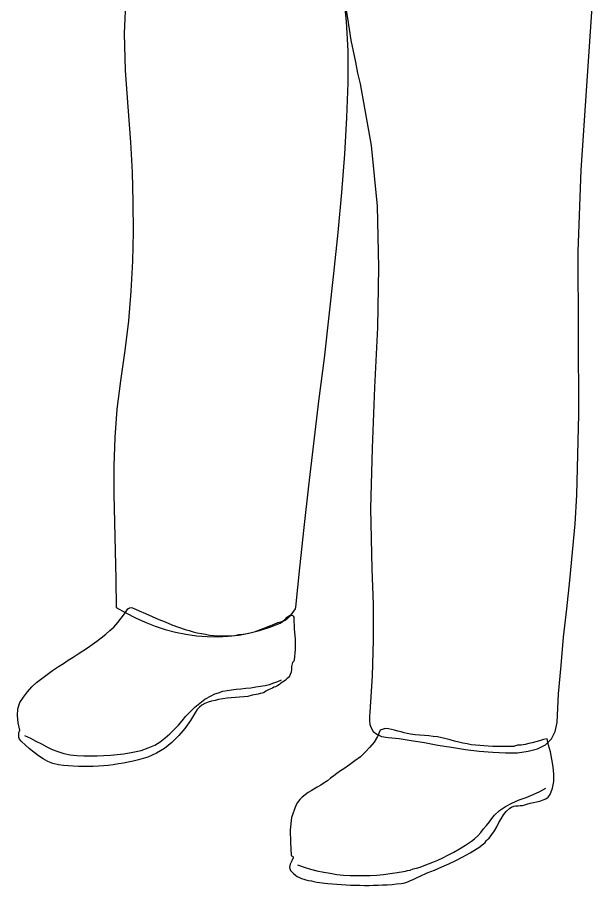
# Model space of a CAD drawing. Extents: x 740 to 801, y -233 to -38.
# Drawn here: x 742.7 to 786.9, y -232.5 to -165.8 of the extents above; entities that cross this region are included whole.
import ezdxf

# ---------------------------------------------------------------- set-up
doc = ezdxf.new("R2010")
doc.units = 0
doc.header["$LTSCALE"] = 25
doc.layers.add('7', color=7, linetype='CONTINUOUS')

msp = doc.modelspace()

# ---------------------------------------------------------------- linework, layer by layer
at = {"layer": '7', "linetype": 'CONTINUOUS'}
for points in [[(751.044, -164.132), (750.933, -167.034), (751.016, -169.88), (751.212, -172.671), (751.406, -175.378), (751.547, -177.694), (751.602, -179.983), (751.63, -182.27), (751.574, -184.532), (751.435, -186.819), (751.267, -189.108), (750.988, -191.395), (750.653, -193.712), (750.374, -195.888), (750.207, -198.065), (750.124, -200.241), (750.124, -202.418), (750.178, -204.595), (750.234, -206.771), (750.29, -208.948), (750.318, -211.125), (751.044, -211.543), (751.797, -211.934), (752.551, -212.269), (753.304, -212.577), (754.086, -212.827), (754.867, -213.022), (755.676, -213.19), (756.485, -213.301), (757.295, -213.357), (758.104, -213.385), (758.914, -213.33), (759.723, -213.245), (760.504, -213.106), (761.313, -212.91), (762.123, -212.631), (762.903, -212.325), (763.099, -212.213), (763.294, -212.102), (763.49, -211.934), (763.685, -211.767), (763.825, -211.599), (763.964, -211.404), (764.076, -211.237), (764.104, -211.097), (764.411, -208.084), (764.745, -204.986), (765.109, -201.777), (765.5, -198.539), (765.889, -195.274), (766.308, -191.982), (766.671, -188.717), (767.034, -185.479), (767.369, -182.326), (767.648, -179.257), (767.871, -176.299), (768.039, -173.48), (768.122, -170.829), (768.122, -168.374), (768.01, -166.114), (767.787, -164.104)], [(767.927, -164.998), (768.066, -165.862), (768.206, -166.7), (768.345, -167.537), (768.513, -168.402), (768.68, -169.239), (768.848, -170.076), (769.043, -170.913), (769.908, -175.63), (770.355, -180.289), (770.466, -184.977), (770.382, -189.61), (770.159, -194.242), (769.964, -198.903), (769.852, -203.535), (769.936, -208.167), (770.047, -210.902), (770.047, -213.636), (769.964, -216.371), (769.797, -219.161), (769.768, -219.469), (769.768, -219.804), (769.797, -220.11), (769.908, -220.389), (770.047, -220.668), (770.326, -220.864), (770.689, -221.032), (771.19, -221.115), (772.056, -221.199), (772.976, -221.338), (773.981, -221.506), (775.013, -221.702), (776.074, -221.868), (777.134, -222.036), (778.195, -222.176), (779.227, -222.259), (780.205, -222.287), (781.125, -222.287), (781.962, -222.176), (782.66, -221.98), (783.274, -221.673), (783.748, -221.227), (784.027, -220.668), (784.167, -219.971), (784.278, -217.767), (784.473, -215.59), (784.669, -213.413), (784.92, -211.237), (785.143, -209.06), (785.366, -206.883), (785.562, -204.707), (785.701, -202.503), (785.841, -196.279), (785.813, -190.028), (785.786, -183.777), (786.009, -177.527), (786.454, -171.052), (786.901, -164.634)], [(742.924, -220.557), (742.784, -219.999), (742.728, -219.44), (742.756, -218.911), (742.924, -218.437), (743.203, -218.018), (743.509, -217.599), (743.844, -217.236), (744.208, -216.901), (744.597, -216.595), (745.017, -216.287), (745.435, -215.981), (745.881, -215.673), (746.272, -215.422), (746.635, -215.172), (747.025, -214.948), (747.388, -214.697), (747.751, -214.473), (748.114, -214.223), (748.476, -213.971), (748.84, -213.72), (749.175, -213.469), (749.51, -213.19), (749.816, -212.91), (750.124, -212.631), (750.43, -212.296), (750.709, -211.963), (750.96, -211.628), (751.212, -211.237), (751.267, -211.208), (751.351, -211.153), (751.462, -211.125), (751.574, -211.153), (752.076, -211.376), (752.579, -211.599), (753.081, -211.822), (753.583, -212.046), (754.086, -212.242), (754.588, -212.464), (755.091, -212.631), (755.62, -212.827), (755.928, -212.91), (756.234, -212.995), (756.541, -213.078), (756.876, -213.134), (757.183, -213.19), (757.49, -213.245), (757.825, -213.274), (758.132, -213.301), (758.439, -213.301), (758.774, -213.301), (759.081, -213.301), (759.415, -213.274), (759.723, -213.218), (760.058, -213.19), (760.364, -213.134), (760.699, -213.051), (761.007, -212.966), (761.313, -212.855), (761.592, -212.743), (761.871, -212.631), (762.179, -212.52), (762.458, -212.408), (762.736, -212.296), (763.043, -212.213), (763.267, -212.074), (763.434, -211.878), (763.629, -211.739), (763.852, -211.711), (763.881, -211.739), (763.908, -211.795), (763.964, -211.878), (763.964, -211.963), (763.992, -212.771), (764.048, -213.553), (764.048, -214.362), (763.992, -215.172), (763.964, -215.255), (763.908, -215.311), (763.852, -215.367), (763.825, -215.451), (763.769, -215.673), (763.769, -215.896), (763.741, -216.092), (763.685, -216.287), (763.629, -216.399), (763.546, -216.51), (763.434, -216.595), (763.323, -216.706), (763.211, -216.789), (763.099, -216.874), (762.959, -216.957), (762.848, -217.041), (762.736, -217.124), (762.653, -217.18), (762.541, -217.236), (762.429, -217.264), (762.318, -217.32), (762.179, -217.376), (762.067, -217.432), (761.955, -217.488), (761.815, -217.571), (761.676, -217.655), (761.536, -217.711), (761.369, -217.738), (761.23, -217.794), (761.062, -217.823), (760.922, -217.85), (760.755, -217.878), (760.42, -217.962), (760.113, -217.99), (759.778, -218.018), (759.471, -218.046), (759.137, -218.073), (758.83, -218.102), (758.495, -218.158), (758.16, -218.213), (757.909, -218.269), (757.63, -218.325), (757.378, -218.408), (757.128, -218.52), (756.904, -218.632), (756.708, -218.799), (756.541, -218.966), (756.402, -219.161), (756.011, -219.804), (755.593, -220.418), (755.118, -220.976), (754.588, -221.506), (754.03, -221.952), (753.416, -222.315), (752.746, -222.622), (752.02, -222.845), (751.63, -222.929), (751.239, -223.013), (750.877, -223.096), (750.486, -223.152), (750.095, -223.208), (749.704, -223.264), (749.342, -223.292), (748.951, -223.319), (748.561, -223.348), (748.197, -223.348), (747.807, -223.348), (747.416, -223.348), (747.025, -223.319), (746.663, -223.292), (746.272, -223.264), (745.881, -223.208), (745.463, -223.125), (745.072, -222.957), (744.709, -222.761), (744.347, -222.538), (743.983, -222.259), (743.649, -221.98), (743.342, -221.702), (743.007, -221.394), (742.895, -221.255), (742.84, -221.115), (742.84, -220.92), (742.84, -220.753), (742.924, -220.557)], [(743.286, -220.976), (743.733, -221.171), (744.151, -221.394), (744.57, -221.617), (744.988, -221.841), (745.407, -222.036), (745.825, -222.203), (746.3, -222.343), (746.774, -222.455), (747.304, -222.511), (747.835, -222.538), (748.337, -222.538), (748.867, -222.538), (749.37, -222.511), (749.872, -222.482), (750.402, -222.426), (750.904, -222.37), (751.602, -222.259), (752.244, -222.12), (752.775, -221.924), (753.276, -221.702), (753.695, -221.45), (754.086, -221.143), (754.448, -220.836), (754.756, -220.501), (755.091, -220.166), (755.37, -219.831), (755.676, -219.469), (756.011, -219.134), (756.346, -218.799), (756.737, -218.491), (757.128, -218.185), (757.601, -217.906), (757.881, -217.767), (758.16, -217.683), (758.495, -217.571), (758.83, -217.515), (759.164, -217.459), (759.527, -217.403), (759.89, -217.376), (760.281, -217.32), (760.643, -217.292), (761.034, -217.236), (761.397, -217.18), (761.76, -217.124), (762.095, -217.041), (762.429, -216.93), (762.736, -216.818), (763.015, -216.678)], [(770.577, -220.557), (770.382, -221.032), (770.132, -221.477), (769.797, -221.868), (769.462, -222.231), (769.071, -222.594), (768.652, -222.901), (768.234, -223.208), (767.787, -223.515), (767.536, -223.683), (767.257, -223.878), (767.034, -224.073), (766.782, -224.241), (766.532, -224.436), (766.28, -224.603), (766.029, -224.771), (765.75, -224.938), (765.5, -225.077), (765.276, -225.217), (765.053, -225.356), (764.83, -225.524), (764.606, -225.691), (764.411, -225.887), (764.243, -226.11), (764.104, -226.334), (763.769, -227.254), (763.685, -228.203), (763.713, -229.18), (763.741, -230.157), (763.769, -230.213), (763.852, -230.24), (763.908, -230.296), (763.908, -230.352), (763.797, -230.602), (763.685, -230.854), (763.629, -231.105), (763.713, -231.328), (763.825, -231.468), (763.937, -231.58), (764.076, -231.691), (764.216, -231.803), (764.383, -231.886), (764.551, -231.942), (764.718, -231.998), (764.886, -232.054), (765.08, -232.11), (765.304, -232.138), (765.5, -232.194), (765.722, -232.221), (765.918, -232.25), (766.141, -232.277), (766.336, -232.305), (766.559, -232.333), (766.922, -232.361), (767.257, -232.389), (767.62, -232.417), (767.983, -232.444), (768.318, -232.473), (768.68, -232.473), (769.015, -232.473), (769.378, -232.5), (769.741, -232.5), (770.076, -232.473), (770.438, -232.473), (770.772, -232.444), (771.134, -232.444), (771.498, -232.417), (771.833, -232.361), (772.195, -232.333), (772.391, -232.305), (772.558, -232.25), (772.753, -232.194), (772.921, -232.11), (773.116, -232.026), (773.284, -231.942), (773.479, -231.859), (773.646, -231.775), (774.204, -231.524), (774.763, -231.301), (775.321, -231.049), (775.851, -230.827), (776.409, -230.575), (776.94, -230.296), (777.497, -229.989), (778.028, -229.654), (778.167, -229.57), (778.278, -229.487), (778.418, -229.375), (778.53, -229.291), (778.642, -229.18), (778.725, -229.068), (778.837, -228.956), (778.948, -228.845), (779.171, -228.565), (779.367, -228.286), (779.535, -227.98), (779.702, -227.645), (779.87, -227.366), (780.065, -227.059), (780.259, -226.808), (780.539, -226.557), (780.679, -226.473), (780.846, -226.39), (781.013, -226.361), (781.181, -226.361), (781.348, -226.334), (781.516, -226.334), (781.683, -226.305), (781.851, -226.249), (782.101, -226.166), (782.353, -226.11), (782.604, -226.055), (782.856, -225.999), (783.106, -225.915), (783.301, -225.831), (783.497, -225.691), (783.636, -225.496), (783.832, -225.021), (783.915, -224.492), (783.915, -223.933), (783.859, -223.375), (783.776, -222.79), (783.664, -222.231), (783.524, -221.702), (783.413, -221.227), (783.135, -221.282), (782.827, -221.367), (782.548, -221.45), (782.269, -221.533), (781.99, -221.589), (781.711, -221.645), (781.404, -221.702), (781.125, -221.702), (781.069, -221.729), (780.985, -221.756), (780.902, -221.785), (780.846, -221.812), (780.511, -221.812), (780.205, -221.812), (779.87, -221.812), (779.535, -221.812), (779.227, -221.812), (778.892, -221.785), (778.557, -221.756), (778.251, -221.729), (777.916, -221.702), (777.581, -221.673), (777.275, -221.617), (776.94, -221.562), (776.632, -221.477), (776.297, -221.394), (775.962, -221.311), (775.656, -221.227), (775.321, -221.143), (774.986, -221.059), (774.651, -221.032), (774.316, -221.003), (773.981, -220.976), (773.619, -220.948), (773.284, -220.92), (772.921, -220.864), (772.67, -220.809), (772.418, -220.753), (772.195, -220.697), (771.944, -220.641), (771.693, -220.557), (771.469, -220.501), (771.219, -220.445), (770.968, -220.418), (770.577, -220.557)], [(764.243, -230.91), (764.745, -231.077), (765.248, -231.245), (765.722, -231.356), (766.253, -231.468), (766.755, -231.551), (767.257, -231.636), (767.76, -231.691), (768.29, -231.719), (768.792, -231.719), (769.294, -231.719), (769.824, -231.719), (770.326, -231.691), (770.855, -231.636), (771.358, -231.58), (771.888, -231.496), (772.391, -231.412), (772.53, -231.384), (772.697, -231.328), (772.893, -231.301), (773.116, -231.216), (773.367, -231.161), (773.646, -231.077), (773.954, -230.966), (774.288, -230.827), (774.623, -230.687), (775.013, -230.548), (775.404, -230.352), (775.795, -230.157), (776.241, -229.934), (776.688, -229.682), (777.134, -229.403), (777.608, -229.096), (777.832, -228.9), (778.083, -228.677), (778.307, -228.426), (778.53, -228.147), (778.753, -227.868), (778.977, -227.589), (779.171, -227.338), (779.367, -227.087), (779.758, -226.724), (780.205, -226.417), (780.706, -226.166), (781.264, -225.915), (781.795, -225.72), (782.325, -225.496), (782.856, -225.273), (783.301, -225.021)]]:
    msp.add_lwpolyline(points, dxfattribs=at)

doc.saveas('drawing.dxf')
